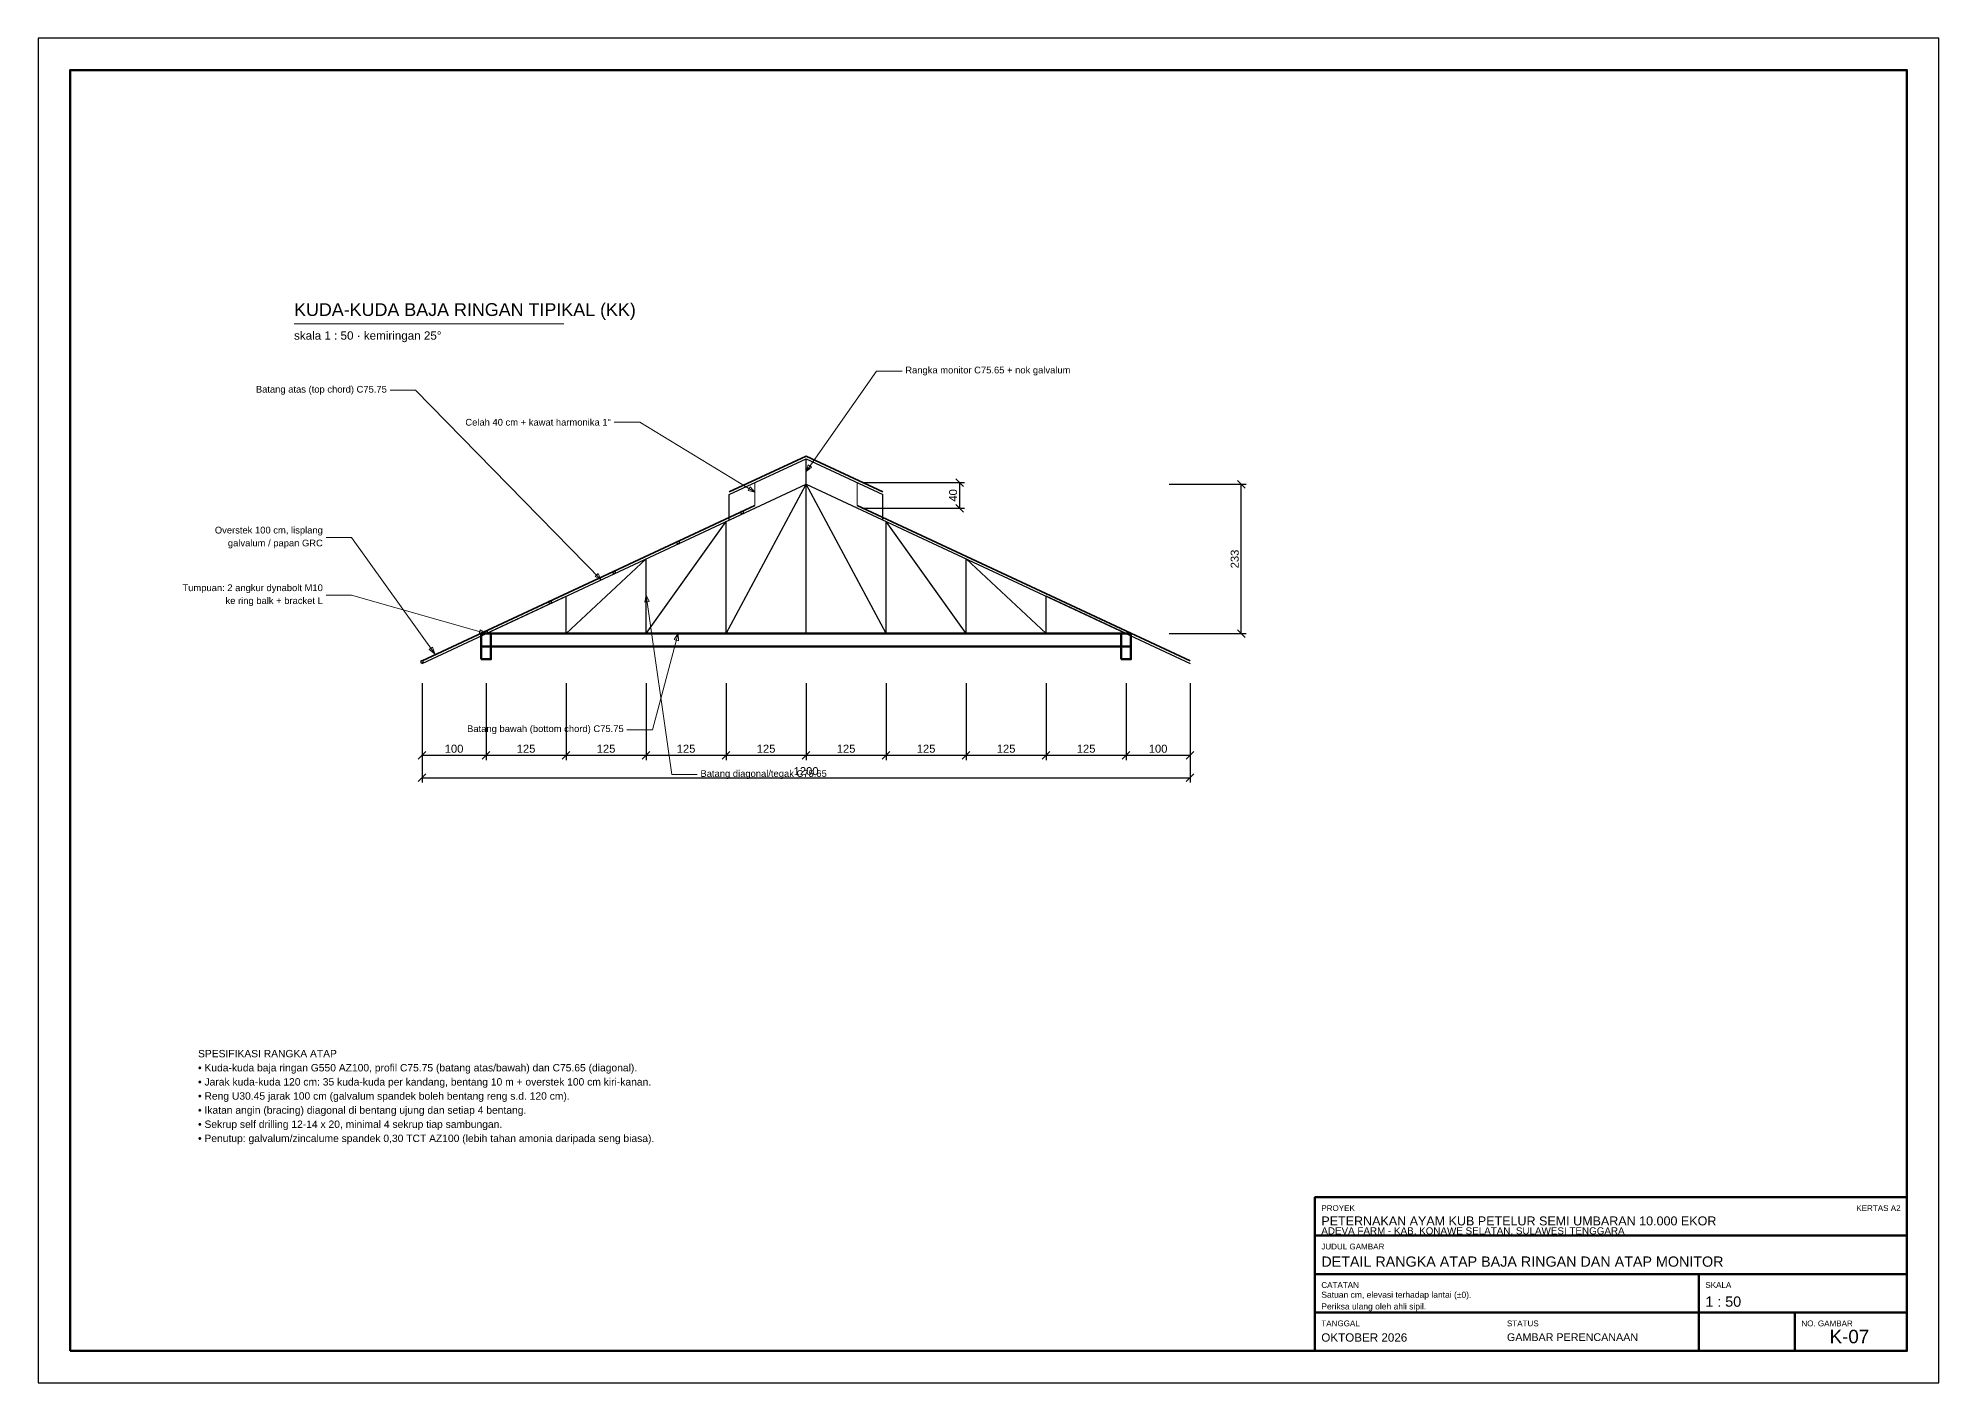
# Model space of a CAD drawing. Header units: centimetres. Extents: x 0 to 31918, y 0 to 4200.
# Drawn here: x 25572 to 28542, y 0 to 2100 of the extents above; entities that cross this region are included whole.
import ezdxf
from ezdxf.enums import TextEntityAlignment as Align

# ---------------------------------------------------------------- set-up
doc = ezdxf.new("R2010")
doc.units = ezdxf.units.CM
for name, color, linetype, lineweight in [('A-ATAP', 5, 'CONTINUOUS', 35), ('A-BAJA', 6, 'CONTINUOUS', 25), ('A-DIM', 140, 'CONTINUOUS', 13), ('A-FRAME', 7, 'CONTINUOUS', 50), ('A-KAWAT', 94, 'CONTINUOUS', 13), ('A-STRUKTUR', 7, 'CONTINUOUS', 50), ('A-TEKS', 7, 'CONTINUOUS', 18)]:
    doc.layers.add(name, color=color, linetype=linetype, lineweight=lineweight)
doc.styles.add('ARIAL', font='arial.ttf')
doc.dimstyles.new('D50', dxfattribs={"dimtxt": 12.5, "dimasz": 10, "dimexe": 7.5, "dimexo": 7.5, "dimgap": 4, "dimtad": 1, "dimdec": 0, "dimtxsty": 'ARIAL', "dimtsz": 6, "dimcen": 2.5, "dimclrd": 140, "dimclre": 140, "dimclrt": 250, "dimazin": 3, "dimtfac": 1, "dimtmove": 0, "dimatfit": 3})

msp = doc.modelspace()

# ---------------------------------------------------------------- linework, layer by layer
at = {"layer": 'A-ATAP'}
for points in [[(26652, 1391.2), (26772, 1447.15), (26892, 1391.2)], [(26172, 1127.37), (26692, 1369.85)], [(26852, 1369.85), (27372, 1127.37)]]:
    msp.add_lwpolyline(points, dxfattribs=at)
at = {"layer": 'A-BAJA'}
for p, q in [((26772, 1403.15), (26772, 1443.15)), ((26647, 1170), (26772, 1403.15)), ((26772, 1170), (26772, 1403.15)), ((26897, 1170), (26772, 1403.15)), ((26652, 1347.2), (26652, 1387.2)), ((26892, 1347.2), (26892, 1387.2)), ((26522, 1170), (26647, 1344.87)), ((26647, 1170), (26647, 1344.87)), ((26897, 1170), (26897, 1344.87)), ((27022, 1170), (26897, 1344.87)), ((26397, 1170), (26522, 1286.58)), ((26522, 1170), (26522, 1286.58)), ((27022, 1170), (27022, 1286.58)), ((27147, 1170), (27022, 1286.58)), ((26272, 1170), (26397, 1228.29)), ((26397, 1170), (26397, 1228.29)), ((27147, 1170), (27147, 1228.29)), ((27272, 1170), (27147, 1228.29)), ((26272, 1170), (27272, 1170))]:
    msp.add_line(p, q, dxfattribs=at)
for points in [[(26652, 1387.2), (26772, 1443.15), (26892, 1387.2)], [(26172, 1123.37), (26772, 1403.15)], [(26772, 1403.15), (27372, 1123.37)]]:
    msp.add_lwpolyline(points, dxfattribs=at)
for points in [[(26670, 1357.52), (26674, 1357.52), (26674, 1360.52), (26670, 1360.52)], [(26570, 1310.89), (26574, 1310.89), (26574, 1313.89), (26570, 1313.89)], [(26470, 1264.26), (26474, 1264.26), (26474, 1267.26), (26470, 1267.26)], [(26370, 1217.63), (26374, 1217.63), (26374, 1220.63), (26370, 1220.63)], [(26270, 1171), (26274, 1171), (26274, 1174), (26270, 1174)], [(26170, 1124.37), (26174, 1124.37), (26174, 1127.37), (26170, 1127.37)]]:
    msp.add_lwpolyline(points, close=True, dxfattribs=at)
at = {"layer": 'A-DIM'}
for points in [[(26772, 1423.15), (26882, 1580), (26922, 1580)], [(26452, 1253.94), (26162, 1550), (26122, 1550)], [(26692, 1390.85), (26512, 1500), (26472, 1500)], [(26192, 1138.37), (26062, 1320), (26022, 1320)], [(26272, 1170), (26062, 1230), (26022, 1230)], [(26522, 1230), (26562, 950), (26602, 950)], [(26572, 1170), (26532, 1020), (26492, 1020)]]:
    msp.add_lwpolyline(points, dxfattribs=at)
for points in [[(26772, 1423.15), (26780.7, 1429.89), (26775.37, 1433.62)], [(26692, 1390.85), (26684.7, 1399.08), (26681.33, 1393.52)], [(26452, 1253.94), (26446.97, 1263.72), (26442.32, 1259.17)], [(26522, 1230), (26520.27, 1219.14), (26526.7, 1220.06)], [(26272, 1170), (26262.79, 1176.01), (26261, 1169.76)], [(26572, 1170), (26566.15, 1160.68), (26572.43, 1159.01)], [(26192, 1138.37), (26188.53, 1148.81), (26183.24, 1145.02)]]:
    msp.add_lwpolyline(points, close=True, dxfattribs=at)
at = {"layer": 'A-FRAME'}
for p, q in [((27567, 230), (28492, 230)), ((27567, 170), (28492, 170)), ((28167, 50), (28167, 170)), ((27567, 110), (28492, 110)), ((28317, 50), (28317, 110))]:
    msp.add_line(p, q, dxfattribs=at)
at = {"layer": 'A-FRAME', "lineweight": 25}
msp.add_lwpolyline([(25572, 0), (28542, 0), (28542, 2100), (25572, 2100)], close=True, dxfattribs=at)
at = {"layer": 'A-FRAME'}
for points in [[(25622, 50), (28492, 50), (28492, 2050), (25622, 2050)], [(27567, 50), (28492, 50), (28492, 290), (27567, 290)]]:
    msp.add_lwpolyline(points, close=True, dxfattribs=at)
at = {"layer": 'A-KAWAT'}
for p, q in [((26692, 1369.85), (26692, 1405.85)), ((26852, 1369.85), (26852, 1405.85))]:
    msp.add_line(p, q, dxfattribs=at)
at = {"layer": 'A-STRUKTUR'}
for points in [[(26264.5, 1130), (26279.5, 1130), (26279.5, 1170), (26264.5, 1170)], [(26264.5, 1150), (27279.5, 1150), (27279.5, 1170), (26264.5, 1170)], [(27264.5, 1130), (27279.5, 1130), (27279.5, 1170), (27264.5, 1170)]]:
    msp.add_lwpolyline(points, close=True, dxfattribs=at)
at = {"layer": 'A-TEKS'}
msp.add_line((25972, 1654), (26393.6, 1654), dxfattribs=at)

# ---------------------------------------------------------------- texts
at = {"layer": 'A-TEKS', "style": 'ARIAL'}
msp.add_text('KUDA-KUDA BAJA RINGAN TIPIKAL (KK)', height=20, dxfattribs=at).set_placement((25972, 1660), align=Align.BOTTOM_LEFT)
for s, height, p in [('skala 1 : 50 · kemiringan 25°', 13, (25972, 1642)), ('PROYEK', 9, (27577, 277.5)), ('ADEVA FARM - KAB. KONAWE SELATAN, SULAWESI TENGGARA', 11, (27577, 243)), ('PETERNAKAN AYAM KUB PETELUR SEMI UMBARAN 10.000 EKOR', 14, (27577, 260)), ('JUDUL GAMBAR', 9, (27577, 217.5)), ('DETAIL RANGKA ATAP BAJA RINGAN DAN ATAP MONITOR', 16, (27577, 197.5)), ('CATATAN', 9, (27577, 157.5)), ('SKALA', 9, (28177, 157.5)), ('1 : 50', 16, (28177, 135)), ('TANGGAL', 9, (27577, 97.5)), ('STATUS', 9, (27867, 97.5)), ('NO. GAMBAR', 9, (28327, 97.5)), ('OKTOBER 2026', 13, (27577, 77.5)), ('GAMBAR PERENCANAAN', 12, (27867, 77.5))]:
    msp.add_text(s, height=height, dxfattribs=at).set_placement(p, align=Align.TOP_LEFT)
msp.add_text('KERTAS A2', height=9, dxfattribs=at).set_placement((28482, 277.5), align=Align.TOP_RIGHT)
msp.add_text('K-07', height=21, dxfattribs=at).set_placement((28402, 72.5), align=Align.MIDDLE_CENTER)
at = {"layer": 'A-TEKS', "line_spacing_factor": 1.15, "style": 'ARIAL'}
for s, insert, char_height, attachment_point in [('Rangka monitor C75.65 + nok galvalum', (26927, 1580), 10.5, 4), ('Batang atas (top chord) C75.75', (26117, 1550), 10.5, 6), ('Celah 40 cm + kawat harmonika 1"', (26467, 1500), 10.5, 6), ('Overstek 100 cm, lisplang\\Pgalvalum / papan GRC', (26017, 1320), 10.5, 6), ('Tumpuan: 2 angkur dynabolt M10\\Pke ring balk + bracket L', (26017, 1230), 10.5, 6), ('Batang bawah (bottom chord) C75.75', (26487, 1020), 10.5, 6), ('Batang diagonal/tegak C75.65', (26607, 950), 10.5, 4), ('Satuan cm, elevasi terhadap lantai (±0).\\PPeriksa ulang oleh ahli sipil.', (27577, 142.5), 9.5, 1)]:
    msp.add_mtext(s, dxfattribs=dict(at, insert=insert, char_height=char_height, attachment_point=attachment_point))
at = {"layer": 'A-TEKS', "insert": (25822, 520), "char_height": 11.5, "width": 1200, "attachment_point": 1, "line_spacing_factor": 1.15, "style": 'ARIAL'}
msp.add_mtext('SPESIFIKASI RANGKA ATAP\\P• Kuda-kuda baja ringan G550 AZ100, profil C75.75 (batang atas/bawah) dan C75.65 (diagonal).\\P• Jarak kuda-kuda 120 cm: 35 kuda-kuda per kandang, bentang 10 m + overstek 100 cm kiri-kanan.\\P• Reng U30.45 jarak 100 cm (galvalum spandek boleh bentang reng s.d. 120 cm).\\P• Ikatan angin (bracing) diagonal di bentang ujung dan setiap 4 bentang.\\P• Sekrup self drilling 12-14 x 20, minimal 4 sekrup tiap sambungan.\\P• Penutup: galvalum/zincalume spandek 0,30 TCT AZ100 (lebih tahan amonia daripada seng biasa).', dxfattribs=at)

# ---------------------------------------------------------------- dimensions: what is measured, and where the dimension line sits
at = {"layer": 'A-DIM'}
for base, p1, p2 in [((27012, 1365.85), (26852, 1365.85), (26852, 1405.85)), ((27452, 1170), (27332, 1170), (27332, 1403.15))]:
    msp.add_linear_dim(base=base, p1=p1, p2=p2, angle=90, dimstyle='D50', dxfattribs=at).render()
for base, p1, p2 in [((26172, 980), (26172, 1100), (26272, 1100)), ((26172, 945), (26172, 1100), (27372, 1100)), ((26272, 980), (26272, 1100), (26397, 1100)), ((26397, 980), (26397, 1100), (26522, 1100)), ((26522, 980), (26522, 1100), (26647, 1100)), ((26647, 980), (26647, 1100), (26772, 1100)), ((26772, 980), (26772, 1100), (26897, 1100)), ((26897, 980), (26897, 1100), (27022, 1100)), ((27022, 980), (27022, 1100), (27147, 1100)), ((27147, 980), (27147, 1100), (27272, 1100)), ((27272, 980), (27272, 1100), (27372, 1100))]:
    msp.add_linear_dim(base=base, p1=p1, p2=p2, dimstyle='D50', dxfattribs=at).render()

doc.saveas('drawing.dxf')
